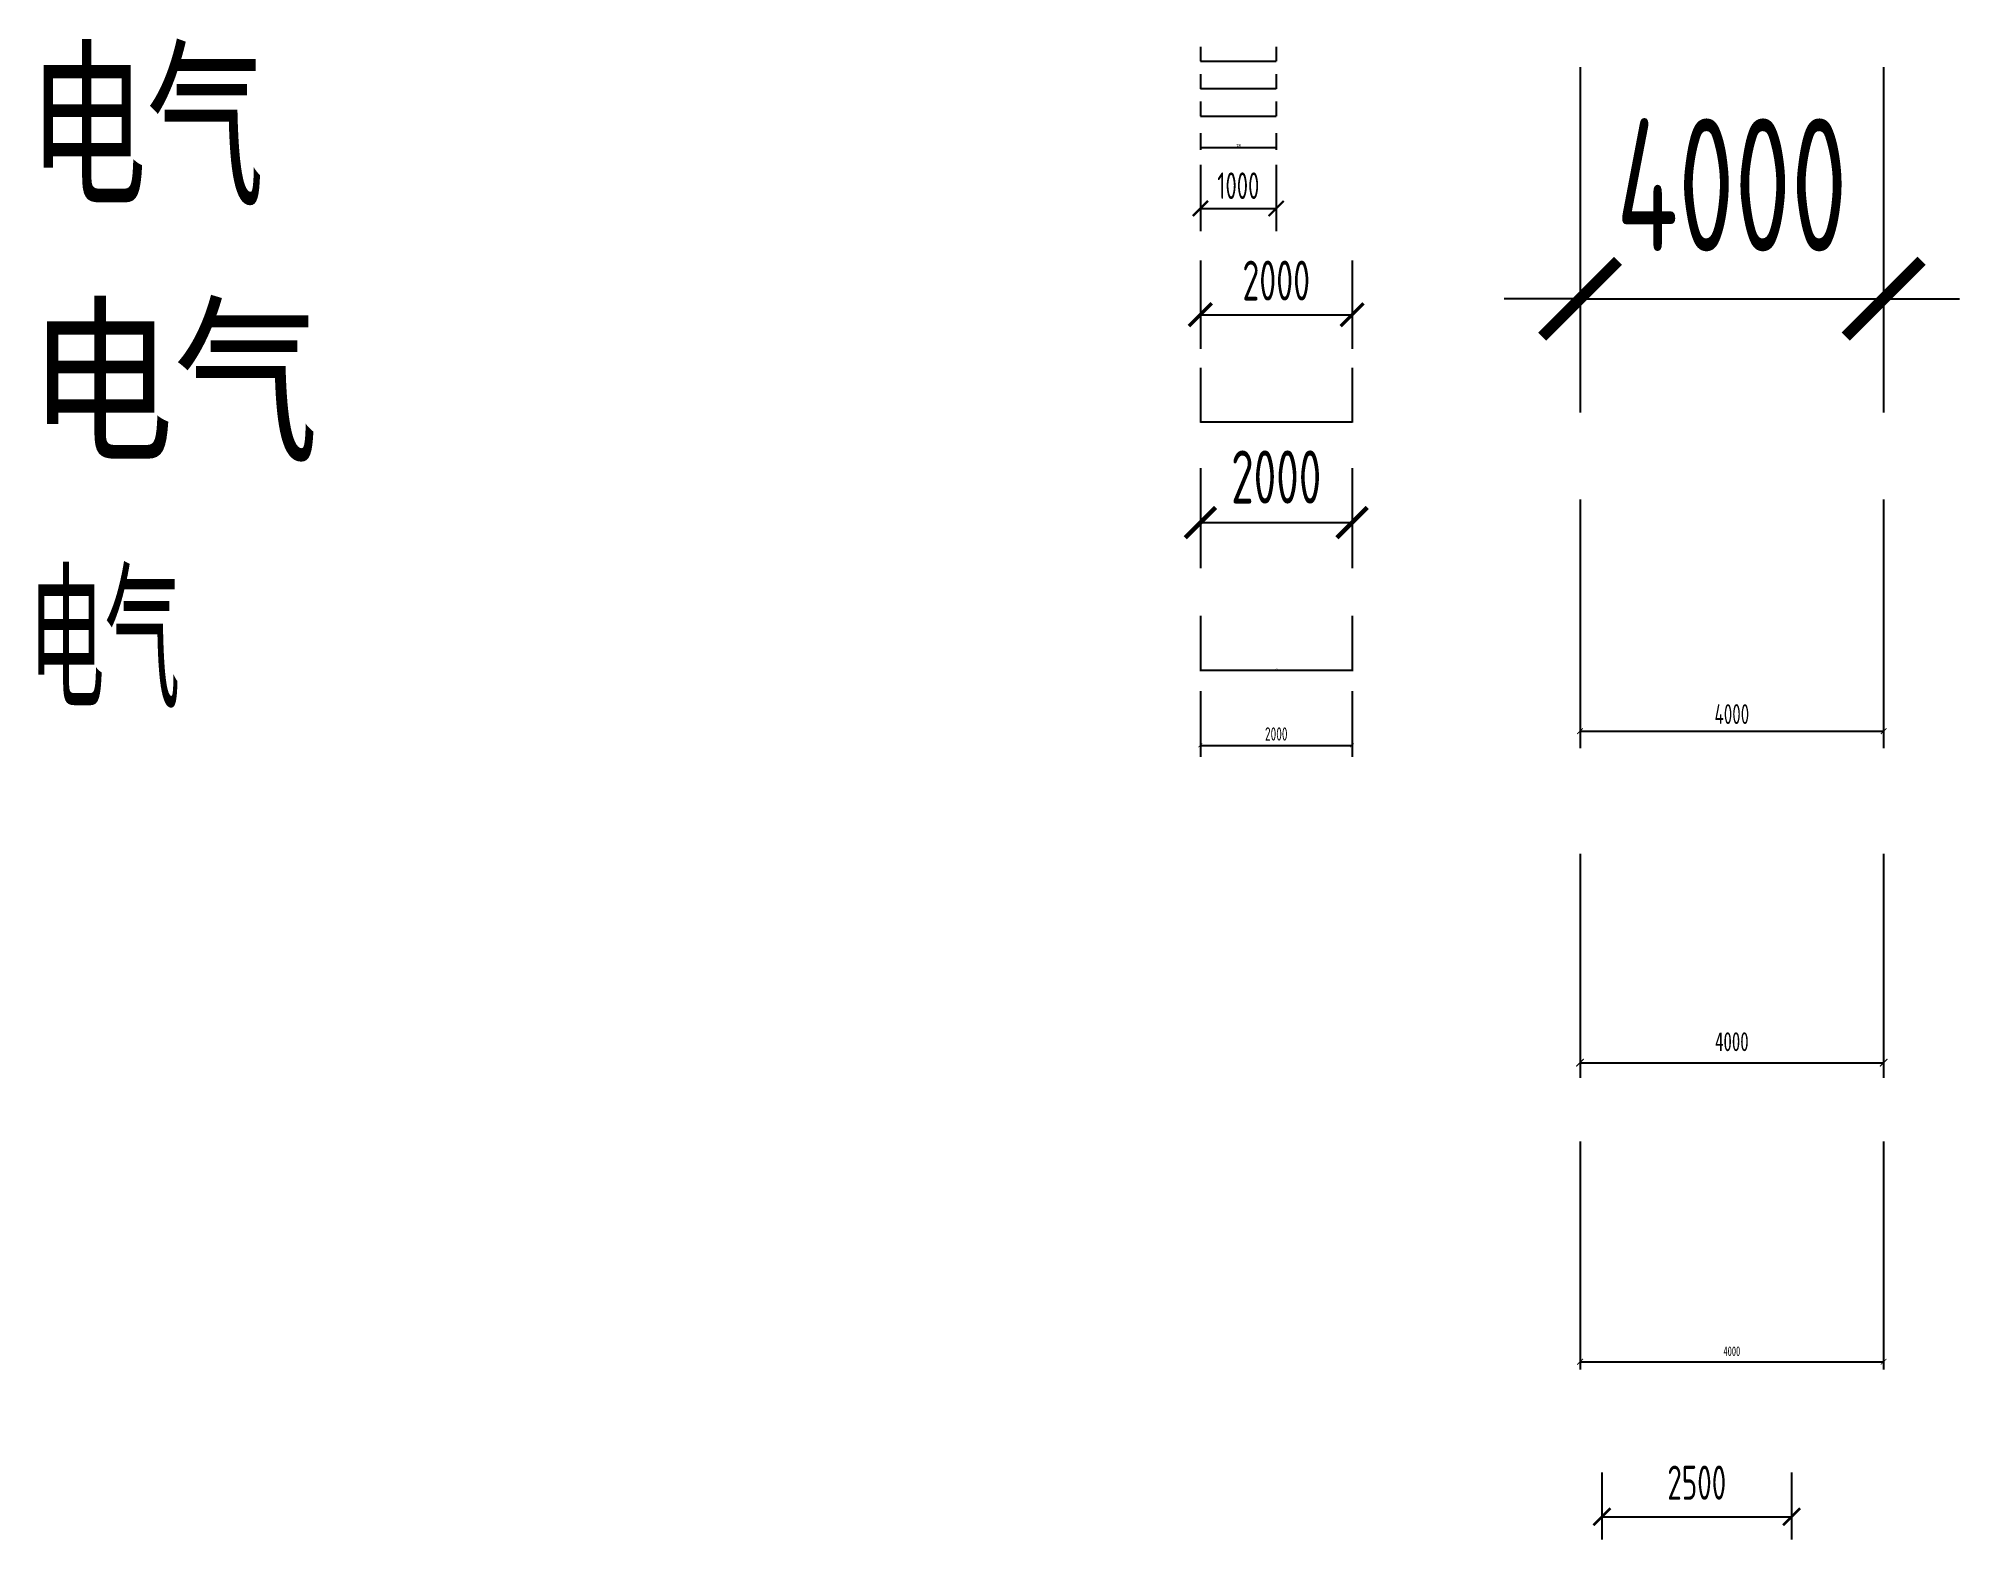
# Model space of a CAD drawing. Header units: millimetres. Extents: x 2092 to 27404, y -16370 to 3409.
import ezdxf
from ezdxf.enums import TextEntityAlignment as Align

# ---------------------------------------------------------------- set-up
doc = ezdxf.new("R2010")
doc.units = ezdxf.units.MM
doc.styles.add('TH-STYLE1', font='Stfangso_1.ttf', dxfattribs={"width": 0.65})
doc.styles.add('TH-STYLE2', font='STXIHEI.TTF', dxfattribs={"width": 0.8})
doc.styles.add('TH-STYLE3', font='tssdeng.shx', dxfattribs={"width": 0.65, "bigfont": 'tssdchn.shx'})
doc.dimstyles.new('E-DIMA02', dxfattribs={"dimscale": 0.2, "dimtxt": 3.5, "dimasz": 2, "dimexe": 3, "dimexo": 0, "dimgap": 1.25, "dimtad": 1, "dimdec": 1, "dimrnd": 1, "dimdsep": 46, "dimtxsty": 'TH-STYLE3', "dimblk1": 'ARCHTICK', "dimblk2": 'ARCHTICK', "dimsah": 1, "dimcen": 0, "dimclrt": 6, "dimadec": 0, "dimazin": 0, "dimtfac": 1, "dimtdec": 1, "dimtix": 1, "dimtmove": 2, "dimatfit": 3, "dimldrblk": 'ARCHTICK', "dimfxl": 1, "dimtolj": 1, "dimarcsym": 0})
doc.dimstyles.new('E-DIMA05', dxfattribs={"dimscale": 0.5, "dimtxt": 3.5, "dimasz": 2, "dimexe": 3, "dimexo": 0, "dimgap": 1.25, "dimtad": 1, "dimdec": 1, "dimrnd": 1, "dimdsep": 46, "dimtxsty": 'TH-STYLE3', "dimblk1": 'ARCHTICK', "dimblk2": 'ARCHTICK', "dimsah": 1, "dimcen": 0, "dimclrt": 6, "dimadec": 0, "dimazin": 0, "dimtfac": 1, "dimtdec": 1, "dimtix": 1, "dimtmove": 2, "dimatfit": 3, "dimldrblk": 'ARCHTICK', "dimfxl": 1, "dimtolj": 1, "dimarcsym": 0})
doc.dimstyles.new('E-DIMA1', dxfattribs={"dimtxt": 3.5, "dimasz": 2, "dimexe": 3, "dimexo": 0, "dimgap": 1.25, "dimtad": 1, "dimdec": 1, "dimrnd": 1, "dimdsep": 46, "dimtxsty": 'TH-STYLE3', "dimblk1": 'ARCHTICK', "dimblk2": 'ARCHTICK', "dimsah": 1, "dimcen": 0, "dimclrt": 6, "dimadec": 0, "dimazin": 0, "dimtfac": 1, "dimtdec": 1, "dimtix": 1, "dimtmove": 2, "dimatfit": 3, "dimldrblk": 'ARCHTICK', "dimfxl": 1, "dimtolj": 1, "dimarcsym": 0})
doc.dimstyles.new('E-DIMA10', dxfattribs={"dimscale": 10, "dimtxt": 3.5, "dimasz": 2, "dimexe": 3, "dimexo": 0, "dimgap": 1.25, "dimtad": 1, "dimdec": 1, "dimrnd": 1, "dimdsep": 46, "dimtxsty": 'TH-STYLE3', "dimblk1": 'ARCHTICK', "dimblk2": 'ARCHTICK', "dimsah": 1, "dimcen": 0, "dimclrt": 6, "dimadec": 0, "dimazin": 0, "dimtfac": 1, "dimtdec": 1, "dimtix": 1, "dimtmove": 2, "dimatfit": 3, "dimldrblk": 'ARCHTICK', "dimfxl": 3, "dimtolj": 1, "dimarcsym": 0})
doc.dimstyles.new('E-DIMA100', dxfattribs={"dimscale": 100, "dimtxt": 3.5, "dimasz": 2, "dimexe": 3, "dimexo": 0, "dimgap": 1.25, "dimtad": 1, "dimdec": 1, "dimrnd": 1, "dimdsep": 46, "dimtxsty": 'TH-STYLE3', "dimblk1": 'ARCHTICK', "dimblk2": 'ARCHTICK', "dimsah": 1, "dimcen": 0, "dimclrt": 6, "dimadec": 0, "dimazin": 0, "dimtfac": 1, "dimtdec": 1, "dimtix": 1, "dimtmove": 2, "dimatfit": 3, "dimldrblk": 'ARCHTICK', "dimfxl": 1, "dimtolj": 1, "dimarcsym": 0})
doc.dimstyles.new('E-DIMA150', dxfattribs={"dimscale": 150, "dimtxt": 3.5, "dimasz": 2, "dimexe": 3, "dimexo": 0, "dimgap": 1.25, "dimtad": 1, "dimdec": 1, "dimrnd": 1, "dimdsep": 46, "dimtxsty": 'TH-STYLE3', "dimblk1": 'ARCHTICK', "dimblk2": 'ARCHTICK', "dimsah": 1, "dimcen": 0, "dimclrt": 6, "dimadec": 0, "dimazin": 0, "dimtfac": 1, "dimtdec": 1, "dimtix": 1, "dimtmove": 2, "dimatfit": 3, "dimldrblk": 'ARCHTICK', "dimfxl": 1, "dimtolj": 1, "dimarcsym": 0})
doc.dimstyles.new('E-DIMA2', dxfattribs={"dimscale": 2, "dimtxt": 3.5, "dimasz": 2, "dimexe": 3, "dimexo": 0, "dimgap": 1.25, "dimtad": 1, "dimdec": 1, "dimrnd": 1, "dimdsep": 46, "dimtxsty": 'TH-STYLE3', "dimblk1": 'ARCHTICK', "dimblk2": 'ARCHTICK', "dimsah": 1, "dimcen": 0, "dimclrt": 6, "dimadec": 0, "dimazin": 0, "dimtfac": 1, "dimtdec": 1, "dimtix": 1, "dimtmove": 2, "dimatfit": 3, "dimldrblk": 'ARCHTICK', "dimfxl": 3, "dimtolj": 1, "dimarcsym": 0})
doc.dimstyles.new('E-DIMA200', dxfattribs={"dimscale": 200, "dimtxt": 3.5, "dimasz": 2, "dimexe": 3, "dimexo": 0, "dimgap": 1.25, "dimtad": 1, "dimdec": 1, "dimrnd": 1, "dimdsep": 46, "dimtxsty": 'TH-STYLE3', "dimblk1": 'ARCHTICK', "dimblk2": 'ARCHTICK', "dimsah": 1, "dimcen": 0, "dimclrt": 6, "dimadec": 0, "dimazin": 0, "dimtfac": 1, "dimtdec": 1, "dimtix": 1, "dimtmove": 2, "dimatfit": 3, "dimldrblk": 'ARCHTICK', "dimfxl": 1, "dimtolj": 1, "dimarcsym": 0})
doc.dimstyles.new('E-DIMA5', dxfattribs={"dimscale": 5, "dimtxt": 3.5, "dimasz": 2, "dimexe": 3, "dimexo": 0, "dimgap": 1.25, "dimtad": 1, "dimdec": 1, "dimrnd": 1, "dimdsep": 46, "dimtxsty": 'TH-STYLE3', "dimblk1": 'ARCHTICK', "dimblk2": 'ARCHTICK', "dimsah": 1, "dimcen": 0, "dimclrt": 6, "dimadec": 0, "dimazin": 0, "dimtfac": 1, "dimtdec": 1, "dimtix": 1, "dimtmove": 2, "dimatfit": 3, "dimldrblk": 'ARCHTICK', "dimfxl": 3, "dimtolj": 1, "dimarcsym": 0})
doc.dimstyles.new('E-DIMA50', dxfattribs={"dimscale": 50, "dimtxt": 3.5, "dimasz": 1, "dimexe": 3, "dimexo": 0, "dimgap": 1.25, "dimtad": 1, "dimdec": 1, "dimrnd": 1, "dimdsep": 46, "dimtxsty": 'TH-STYLE3', "dimblk1": 'ARCHTICK', "dimblk2": 'ARCHTICK', "dimsah": 1, "dimcen": 0, "dimclrt": 6, "dimadec": 0, "dimazin": 0, "dimtfac": 1, "dimtdec": 1, "dimtix": 1, "dimtmove": 2, "dimatfit": 3, "dimldrblk": 'ARCHTICK', "dimfxl": 1, "dimtolj": 1, "dimarcsym": 0})
doc.dimstyles.new('E-DIMA500', dxfattribs={"dimscale": 500, "dimtxt": 3.5, "dimasz": 2, "dimexe": 3, "dimexo": 0, "dimgap": 1.25, "dimtad": 1, "dimdec": 1, "dimrnd": 1, "dimdsep": 46, "dimtxsty": 'TH-STYLE3', "dimblk1": 'ARCHTICK', "dimblk2": 'ARCHTICK', "dimsah": 1, "dimcen": 0, "dimclrt": 6, "dimadec": 0, "dimazin": 0, "dimtfac": 1, "dimtdec": 1, "dimtix": 1, "dimtmove": 2, "dimatfit": 3, "dimldrblk": 'ARCHTICK', "dimfxl": 3, "dimtolj": 1, "dimarcsym": 0})
doc.dimstyles.new('E-DIMA75', dxfattribs={"dimscale": 75, "dimtxt": 3.5, "dimasz": 1, "dimexe": 3, "dimexo": 0, "dimgap": 1.25, "dimtad": 1, "dimdec": 1, "dimrnd": 1, "dimdsep": 46, "dimtxsty": 'TH-STYLE3', "dimblk1": 'ARCHTICK', "dimblk2": 'ARCHTICK', "dimsah": 1, "dimcen": 0, "dimclrt": 6, "dimadec": 0, "dimazin": 0, "dimtfac": 1, "dimtdec": 1, "dimtix": 1, "dimtmove": 2, "dimatfit": 3, "dimldrblk": 'ARCHTICK', "dimfxl": 1, "dimtolj": 1, "dimarcsym": 0})
doc.dimstyles.new('TH-DIM100', dxfattribs={"dimscale": 100, "dimtxt": 2.5, "dimasz": 1, "dimexe": 2, "dimexo": 3, "dimgap": 1.5, "dimtad": 1, "dimdec": 3, "dimdsep": 46, "dimtxsty": 'TH-STYLE1', "dimblk": 'ARCHTICK', "dimcen": 0, "dimclrd": 256, "dimclre": 256, "dimclrt": 256, "dimazin": 2, "dimtfac": 1, "dimtdec": 3, "dimtofl": 0, "dimtmove": 0, "dimatfit": 3, "dimfxl": 0.18, "dimtolj": 1, "dimtzin": 0, "dimlwd": -1, "dimlwe": -1, "dimarcsym": 0})
doc.dimstyles.new('TH-DIM150', dxfattribs={"dimscale": 150, "dimtxt": 3, "dimasz": 1.5, "dimexe": 2, "dimexo": 3, "dimgap": 1.5, "dimtad": 1, "dimdsep": 46, "dimtxsty": 'TH-STYLE3', "dimblk": 'ARCHTICK', "dimcen": 0, "dimclrd": 256, "dimclre": 256, "dimclrt": 256, "dimazin": 2, "dimtfac": 1, "dimtofl": 0, "dimtmove": 0, "dimatfit": 3, "dimfxl": 0.18, "dimtolj": 1, "dimtzin": 0, "dimlwd": -1, "dimlwe": -1, "dimarcsym": 0})
doc.dimstyles.new('TH-DIM50', dxfattribs={"dimscale": 50, "dimtxt": 2.5, "dimasz": 1.5, "dimexe": 2, "dimexo": 3, "dimgap": 1.5, "dimtad": 1, "dimdsep": 46, "dimtxsty": 'TH-STYLE1', "dimblk": 'ARCHTICK', "dimcen": 0, "dimclrd": 256, "dimclre": 256, "dimclrt": 256, "dimazin": 2, "dimtfac": 1, "dimtofl": 0, "dimtmove": 0, "dimatfit": 3, "dimfxl": 0.18, "dimtolj": 1, "dimtzin": 0, "dimlwd": -1, "dimlwe": -1, "dimarcsym": 0})

# ---------------------------------------------------------------- blocks, each defined once
blk = doc.blocks.new('_ARCHTICK')
at = {"color": 0, "linetype": 'ByBlock', "const_width": 0.15}
blk.add_lwpolyline([(-0.5, -0.5), (0.5, 0.5)], dxfattribs=at)
blk = doc.blocks.new('*D18')
at = {"color": 0, "lineweight": -2, "transparency": 16777216}
for p, q in [((17401, 3298), (17401, 3108)), ((18401, 3298), (18401, 3108)), ((17401, 3109), (18401, 3109))]:
    blk.add_line(p, q, dxfattribs=at)
at = {"layer": 'DEFPOINTS', "color": 0, "transparency": 16777216}
for p in [(17401, 3298), (18401, 3298), (18401, 3109)]:
    blk.add_point(p, dxfattribs=at)
at = {"color": 0, "lineweight": -2, "transparency": 16777216, "xscale": 0.4, "yscale": 0.4, "zscale": 0.4, "rotation": 180}
blk.add_blockref('_ARCHTICK', (17401, 3109), dxfattribs=at)
at = {"color": 0, "lineweight": -2, "transparency": 16777216, "xscale": 0.4, "yscale": 0.4, "zscale": 0.4}
blk.add_blockref('_ARCHTICK', (18401, 3109), dxfattribs=at)
at = {"color": 6, "transparency": 16777216, "insert": (17901, 3109), "char_height": 0.7, "attachment_point": 5, "style": 'TH-STYLE3'}
blk.add_mtext('\\A1;1000', dxfattribs=at)
blk = doc.blocks.new('*D20')
at = {"color": 0, "lineweight": -2, "transparency": 16777216}
for p, q in [((17401, 2576), (17401, 2383)), ((18401, 2576), (18401, 2383)), ((17401, 2386), (18401, 2386))]:
    blk.add_line(p, q, dxfattribs=at)
at = {"layer": 'DEFPOINTS', "color": 0, "transparency": 16777216}
for p in [(17401, 2576), (18401, 2576), (18401, 2386)]:
    blk.add_point(p, dxfattribs=at)
at = {"color": 0, "lineweight": -2, "transparency": 16777216, "xscale": 2, "yscale": 2, "zscale": 2, "rotation": 180}
blk.add_blockref('_ARCHTICK', (17401, 2386), dxfattribs=at)
at = {"color": 0, "lineweight": -2, "transparency": 16777216, "xscale": 2, "yscale": 2, "zscale": 2}
blk.add_blockref('_ARCHTICK', (18401, 2386), dxfattribs=at)
at = {"color": 6, "transparency": 16777216, "insert": (17901, 2389), "char_height": 3.5, "attachment_point": 5, "style": 'TH-STYLE3'}
blk.add_mtext('\\A1;1000', dxfattribs=at)
blk = doc.blocks.new('*D21')
at = {"color": 0, "lineweight": -2, "transparency": 16777216}
for p, q in [((17401, 2160), (17401, 1940)), ((18401, 2160), (18401, 1940)), ((17401, 1970), (18401, 1970))]:
    blk.add_line(p, q, dxfattribs=at)
at = {"layer": 'DEFPOINTS', "color": 0, "transparency": 16777216}
for p in [(17401, 2160), (18401, 2160), (18401, 1970)]:
    blk.add_point(p, dxfattribs=at)
at = {"color": 0, "lineweight": -2, "transparency": 16777216, "xscale": 20, "yscale": 20, "zscale": 20, "rotation": 180}
blk.add_blockref('_ARCHTICK', (17401, 1970), dxfattribs=at)
at = {"color": 0, "lineweight": -2, "transparency": 16777216, "xscale": 20, "yscale": 20, "zscale": 20}
blk.add_blockref('_ARCHTICK', (18401, 1970), dxfattribs=at)
at = {"color": 6, "transparency": 16777216, "insert": (17901, 2000), "char_height": 35, "attachment_point": 5, "style": 'TH-STYLE3'}
blk.add_mtext('\\A1;1000', dxfattribs=at)
blk = doc.blocks.new('*D22')
at = {"color": 0, "lineweight": -2, "transparency": 16777216}
for p, q in [((17401, 1742), (17401, 868)), ((18401, 1742), (18401, 868)), ((17401, 1168), (18401, 1168))]:
    blk.add_line(p, q, dxfattribs=at)
at = {"layer": 'DEFPOINTS', "color": 0, "transparency": 16777216}
for p in [(17401, 1742), (18401, 1742), (18401, 1168)]:
    blk.add_point(p, dxfattribs=at)
at = {"color": 0, "lineweight": -2, "transparency": 16777216, "xscale": 200, "yscale": 200, "zscale": 200, "rotation": 180}
blk.add_blockref('_ARCHTICK', (17401, 1168), dxfattribs=at)
at = {"color": 0, "lineweight": -2, "transparency": 16777216, "xscale": 200, "yscale": 200, "zscale": 200}
blk.add_blockref('_ARCHTICK', (18401, 1168), dxfattribs=at)
at = {"color": 6, "transparency": 16777216, "insert": (17901, 1468), "char_height": 350, "attachment_point": 5, "style": 'TH-STYLE3'}
blk.add_mtext('\\A1;1000', dxfattribs=at)
blk = doc.blocks.new('*D23')
at = {"color": 0, "lineweight": -2, "transparency": 16777216}
for p, q in [((17401, 483), (17401, -682)), ((19401, 483), (19401, -682)), ((17401, -232), (19401, -232))]:
    blk.add_line(p, q, dxfattribs=at)
at = {"layer": 'DEFPOINTS', "color": 0, "transparency": 16777216}
for p in [(17401, 483), (19401, 483), (19401, -232)]:
    blk.add_point(p, dxfattribs=at)
at = {"color": 0, "lineweight": -2, "transparency": 16777216, "xscale": 300, "yscale": 300, "zscale": 300, "rotation": 180}
blk.add_blockref('_ARCHTICK', (17401, -232), dxfattribs=at)
at = {"color": 0, "lineweight": -2, "transparency": 16777216, "xscale": 300, "yscale": 300, "zscale": 300}
blk.add_blockref('_ARCHTICK', (19401, -232), dxfattribs=at)
at = {"color": 6, "transparency": 16777216, "insert": (18401, 218), "char_height": 525, "attachment_point": 5, "style": 'TH-STYLE3'}
blk.add_mtext('\\A1;2000', dxfattribs=at)
blk = doc.blocks.new('*D24')
at = {"color": 0, "lineweight": -2, "transparency": 16777216}
for p, q in [((17401, -930), (17401, -1651)), ((19401, -930), (19401, -1651)), ((17401, -1645), (19401, -1645))]:
    blk.add_line(p, q, dxfattribs=at)
at = {"layer": 'DEFPOINTS', "color": 0, "transparency": 16777216}
for p in [(17401, -930), (19401, -930), (19401, -1645)]:
    blk.add_point(p, dxfattribs=at)
at = {"color": 0, "lineweight": -2, "transparency": 16777216, "xscale": 4, "yscale": 4, "zscale": 4, "rotation": 180}
blk.add_blockref('_ARCHTICK', (17401, -1645), dxfattribs=at)
at = {"color": 0, "lineweight": -2, "transparency": 16777216, "xscale": 4, "yscale": 4, "zscale": 4}
blk.add_blockref('_ARCHTICK', (19401, -1645), dxfattribs=at)
at = {"color": 6, "transparency": 16777216, "insert": (18401, -1639), "char_height": 7, "attachment_point": 5, "style": 'TH-STYLE3'}
blk.add_mtext('\\A1;2000', dxfattribs=at)
blk = doc.blocks.new('*D25')
at = {"color": 0, "lineweight": -2, "transparency": 16777216}
for p, q in [((17401, -2255), (17401, -3570)), ((19401, -2255), (19401, -3570)), ((17401, -2970), (19401, -2970))]:
    blk.add_line(p, q, dxfattribs=at)
at = {"layer": 'DEFPOINTS', "color": 0, "transparency": 16777216}
for p in [(17401, -2255), (19401, -2255), (19401, -2970)]:
    blk.add_point(p, dxfattribs=at)
at = {"color": 0, "lineweight": -2, "transparency": 16777216, "xscale": 400, "yscale": 400, "zscale": 400, "rotation": 180}
blk.add_blockref('_ARCHTICK', (17401, -2970), dxfattribs=at)
at = {"color": 0, "lineweight": -2, "transparency": 16777216, "xscale": 400, "yscale": 400, "zscale": 400}
blk.add_blockref('_ARCHTICK', (19401, -2970), dxfattribs=at)
at = {"color": 6, "transparency": 16777216, "insert": (18401, -2370), "char_height": 700, "attachment_point": 5, "style": 'TH-STYLE3'}
blk.add_mtext('\\A1;2000', dxfattribs=at)
blk = doc.blocks.new('*D26')
at = {"color": 0, "lineweight": -2, "transparency": 16777216}
for p, q in [((17401, -4198), (17401, -4928)), ((19401, -4198), (19401, -4928)), ((17401, -4913), (19401, -4913))]:
    blk.add_line(p, q, dxfattribs=at)
at = {"layer": 'DEFPOINTS', "color": 0, "transparency": 16777216}
for p in [(17401, -4198), (19401, -4198), (19401, -4913)]:
    blk.add_point(p, dxfattribs=at)
at = {"color": 0, "lineweight": -2, "transparency": 16777216, "xscale": 10, "yscale": 10, "zscale": 10, "rotation": 180}
blk.add_blockref('_ARCHTICK', (17401, -4913), dxfattribs=at)
at = {"color": 0, "lineweight": -2, "transparency": 16777216, "xscale": 10, "yscale": 10, "zscale": 10}
blk.add_blockref('_ARCHTICK', (19401, -4913), dxfattribs=at)
at = {"color": 6, "transparency": 16777216, "insert": (18401, -4898), "char_height": 17.5, "attachment_point": 5, "style": 'TH-STYLE3'}
blk.add_mtext('\\A1;2000', dxfattribs=at)
blk = doc.blocks.new('*D27')
at = {"color": 0, "lineweight": -2, "transparency": 16777216}
for p, q in [((22404, 3031), (22404, -1521)), ((26404, 3031), (26404, -1521)), ((22404, -21), (21404, -21)), ((22404, -21), (26404, -21)), ((26404, -21), (27404, -21))]:
    blk.add_line(p, q, dxfattribs=at)
at = {"layer": 'DEFPOINTS', "color": 0, "transparency": 16777216}
for p in [(22404, 3031), (26404, 3031), (26404, -21)]:
    blk.add_point(p, dxfattribs=at)
at = {"color": 0, "lineweight": -2, "transparency": 16777216, "xscale": 1000, "yscale": 1000, "zscale": 1000}
blk.add_blockref('_ARCHTICK', (22404, -21), dxfattribs=at)
at = {"color": 0, "lineweight": -2, "transparency": 16777216, "xscale": 1000, "yscale": 1000, "zscale": 1000, "rotation": 180}
blk.add_blockref('_ARCHTICK', (26404, -21), dxfattribs=at)
at = {"color": 6, "transparency": 16777216, "insert": (24404, 1479), "char_height": 1750, "attachment_point": 5, "style": 'TH-STYLE3'}
blk.add_mtext('\\A1;4000', dxfattribs=at)
blk = doc.blocks.new('*D28')
at = {"color": 0, "lineweight": -2, "transparency": 16777216}
for p, q in [((22404, -2667), (22404, -5944)), ((26404, -2667), (26404, -5944)), ((22404, -5719), (26404, -5719))]:
    blk.add_line(p, q, dxfattribs=at)
at = {"layer": 'DEFPOINTS', "color": 0, "transparency": 16777216}
for p in [(22404, -2667), (26404, -2667), (26404, -5719)]:
    blk.add_point(p, dxfattribs=at)
at = {"color": 0, "lineweight": -2, "transparency": 16777216, "xscale": 75, "yscale": 75, "zscale": 75, "rotation": 180}
blk.add_blockref('_ARCHTICK', (22404, -5719), dxfattribs=at)
at = {"color": 0, "lineweight": -2, "transparency": 16777216, "xscale": 75, "yscale": 75, "zscale": 75}
blk.add_blockref('_ARCHTICK', (26404, -5719), dxfattribs=at)
at = {"color": 6, "transparency": 16777216, "insert": (24404, -5494), "char_height": 262.5, "attachment_point": 5, "style": 'TH-STYLE3'}
blk.add_mtext('\\A1;4000', dxfattribs=at)
blk = doc.blocks.new('*D29')
at = {"transparency": 16777216}
for p, q in [((22404, -7335), (22404, -10287)), ((26404, -7335), (26404, -10287)), ((22404, -10087), (26404, -10087))]:
    blk.add_line(p, q, dxfattribs=at)
at = {"layer": 'DEFPOINTS', "color": 0, "transparency": 16777216}
for p in [(22404, -7035), (26404, -7035), (26404, -10087)]:
    blk.add_point(p, dxfattribs=at)
at = {"transparency": 16777216, "xscale": 100, "yscale": 100, "zscale": 100, "rotation": 180}
blk.add_blockref('_ARCHTICK', (22404, -10087), dxfattribs=at)
at = {"transparency": 16777216, "xscale": 100, "yscale": 100, "zscale": 100}
blk.add_blockref('_ARCHTICK', (26404, -10087), dxfattribs=at)
at = {"transparency": 16777216, "insert": (24404, -9809), "char_height": 250, "attachment_point": 5, "style": 'TH-STYLE1'}
blk.add_mtext('\\A1;4000', dxfattribs=at)
blk = doc.blocks.new('*D30')
at = {"transparency": 16777216}
for p, q in [((22404, -11126), (22404, -14127)), ((26404, -11126), (26404, -14127)), ((22404, -14027), (26404, -14027))]:
    blk.add_line(p, q, dxfattribs=at)
at = {"layer": 'DEFPOINTS', "color": 0, "transparency": 16777216}
for p in [(22404, -10976), (26404, -10976), (26404, -14027)]:
    blk.add_point(p, dxfattribs=at)
at = {"transparency": 16777216, "xscale": 75, "yscale": 75, "zscale": 75, "rotation": 180}
blk.add_blockref('_ARCHTICK', (22404, -14027), dxfattribs=at)
at = {"transparency": 16777216, "xscale": 75, "yscale": 75, "zscale": 75}
blk.add_blockref('_ARCHTICK', (26404, -14027), dxfattribs=at)
at = {"transparency": 16777216, "insert": (24404, -13888), "char_height": 125, "attachment_point": 5, "style": 'TH-STYLE1'}
blk.add_mtext('\\A1;4000', dxfattribs=at)
blk = doc.blocks.new('*D31')
at = {"color": 0, "lineweight": -2, "transparency": 16777216}
for p, q in [((17401, -5191), (17401, -6056)), ((19401, -5191), (19401, -6056)), ((17401, -5906), (19401, -5906))]:
    blk.add_line(p, q, dxfattribs=at)
at = {"layer": 'DEFPOINTS', "color": 0, "transparency": 16777216}
for p in [(17401, -5191), (19401, -5191), (19401, -5906)]:
    blk.add_point(p, dxfattribs=at)
at = {"color": 0, "lineweight": -2, "transparency": 16777216, "xscale": 50, "yscale": 50, "zscale": 50, "rotation": 180}
blk.add_blockref('_ARCHTICK', (17401, -5906), dxfattribs=at)
at = {"color": 0, "lineweight": -2, "transparency": 16777216, "xscale": 50, "yscale": 50, "zscale": 50}
blk.add_blockref('_ARCHTICK', (19401, -5906), dxfattribs=at)
at = {"color": 6, "transparency": 16777216, "insert": (18401, -5756), "char_height": 175, "attachment_point": 5, "style": 'TH-STYLE3'}
blk.add_mtext('\\A1;2000', dxfattribs=at)
blk = doc.blocks.new('*D32')
at = {"transparency": 16777216}
for p, q in [((22692, -15487), (22692, -16370)), ((25192, -15487), (25192, -16370)), ((22692, -16070), (25192, -16070))]:
    blk.add_line(p, q, dxfattribs=at)
at = {"layer": 'DEFPOINTS', "color": 0, "transparency": 16777216}
for p in [(22692, -15037), (25192, -15037), (25192, -16070)]:
    blk.add_point(p, dxfattribs=at)
at = {"transparency": 16777216, "xscale": 225, "yscale": 225, "zscale": 225, "rotation": 180}
blk.add_blockref('_ARCHTICK', (22692, -16070), dxfattribs=at)
at = {"transparency": 16777216, "xscale": 225, "yscale": 225, "zscale": 225}
blk.add_blockref('_ARCHTICK', (25192, -16070), dxfattribs=at)
at = {"transparency": 16777216, "insert": (23942, -15620), "char_height": 450, "attachment_point": 5, "style": 'TH-STYLE3'}
blk.add_mtext('\\A1;2500', dxfattribs=at)

msp = doc.modelspace()

# ---------------------------------------------------------------- texts
for style, width, p in [('TH-STYLE1', 0.65, (1966.0981, 2273.6577)), ('TH-STYLE2', 0.8, (1966.0981, -1104.0174)), ('TH-STYLE3', 0.6, (1966.0981, -4537.0639))]:
    msp.add_text('电气', height=1750, dxfattribs=dict(style=style, width=width)).set_placement(p, align=Align.MIDDLE_LEFT)

# ---------------------------------------------------------------- dimensions: what is measured, and where the dimension line sits
for base, p1, p2, dimstyle, picture, middle in [((18400.8775, 3108.686), (17400.8775, 3298.455), (18400.8775, 3298.455), 'E-DIMA02', '*D18', (17900.8775, 3109.286)), ((26404.4285, -20.8706), (22404.4285, 3030.6454), (26404.4285, 3030.6454), 'E-DIMA500', '*D27', (24404.4285, 1479.1294)), ((18400.8775, 2386.0846), (17400.8775, 2575.8536), (18400.8775, 2575.8536), 'E-DIMA1', '*D20', (17900.8775, 2389.0846)), ((18400.8775, 1970.0408), (17400.8775, 2159.8098), (18400.8775, 2159.8098), 'E-DIMA10', '*D21', (17900.8775, 2000.0408)), ((18400.8775, 1167.9622), (17400.8775, 1742.2025), (18400.8775, 1742.2025), 'E-DIMA100', '*D22', (17900.8775, 1467.9622)), ((19400.8775, -231.9031), (17400.8775, 483.1232), (19400.8775, 483.1232), 'E-DIMA150', '*D23', (18400.8775, 218.0969)), ((19400.8775, -1645.1956), (17400.8775, -930.1693), (19400.8775, -930.1693), 'E-DIMA2', '*D24', (18400.8775, -1639.1956)), ((19400.8775, -2970.1573), (17400.8775, -2255.131), (19400.8775, -2255.131), 'E-DIMA200', '*D25', (18400.8775, -2370.1573)), ((26404.4285, -5718.6399), (22404.4285, -2667.1239), (26404.4285, -2667.1239), 'E-DIMA75', '*D28', (24404.4285, -5493.6399)), ((19400.8775, -4913.4343), (17400.8775, -4198.4079), (19400.8775, -4198.4079), 'E-DIMA5', '*D26', (18400.8775, -4898.4343)), ((19400.8775, -5906.2048), (17400.8775, -5191.1785), (19400.8775, -5191.1785), 'E-DIMA50', '*D31', (18400.8775, -5756.2048)), ((26404.4285, -10086.9295), (22404.4285, -7035.4135), (26404.4285, -7035.4135), 'TH-DIM100', '*D29', (24404.4285, -9808.8992)), ((26404.4285, -14027.2466), (22404.4285, -10975.7306), (26404.4285, -10975.7306), 'TH-DIM50', '*D30', (24404.4285, -13888.2315)), ((25192.0548, -16069.9897), (22692.0548, -15036.8205), (25192.0548, -15036.8205), 'TH-DIM150', '*D32', (23942.0548, -15619.9897))]:
    dim = msp.add_linear_dim(base=base, p1=p1, p2=p2, dimstyle=dimstyle)
    dim.commit()
    dim.dimension.update_dxf_attribs({"geometry": picture, "text_midpoint": middle})
msp.add_linear_dim(base=(18400.8775, 2747.3853), p1=(17400.8775, 2937.1543), p2=(18400.8775, 2937.1543), dimstyle='E-DIMA05').render()

doc.saveas('drawing.dxf')
